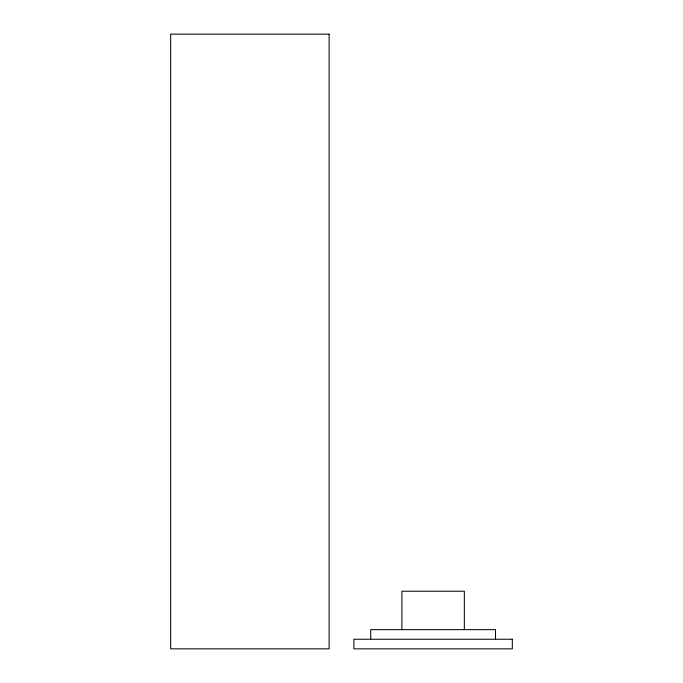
<?xml version="1.0" encoding="UTF-8"?>
<svg xmlns="http://www.w3.org/2000/svg" width="683" height="683" viewBox="0 0 683 683"><rect width="100%" height="100%" fill="white"/><g stroke="black" fill="none" stroke-linecap="round" stroke-linejoin="round"><path stroke-width="1.02" d="M495.517 639.245L495.517 629.641L370.69 629.641L370.69 639.245M464.338 629.641L464.338 591.222L401.903 591.222L401.903 629.641M329.121 34.15L170.682 34.15L170.682 648.85L329.121 648.85L329.121 34.15M512.318 639.245L353.879 639.245L353.879 648.85L512.318 648.85L512.318 639.245"/></g></svg>
